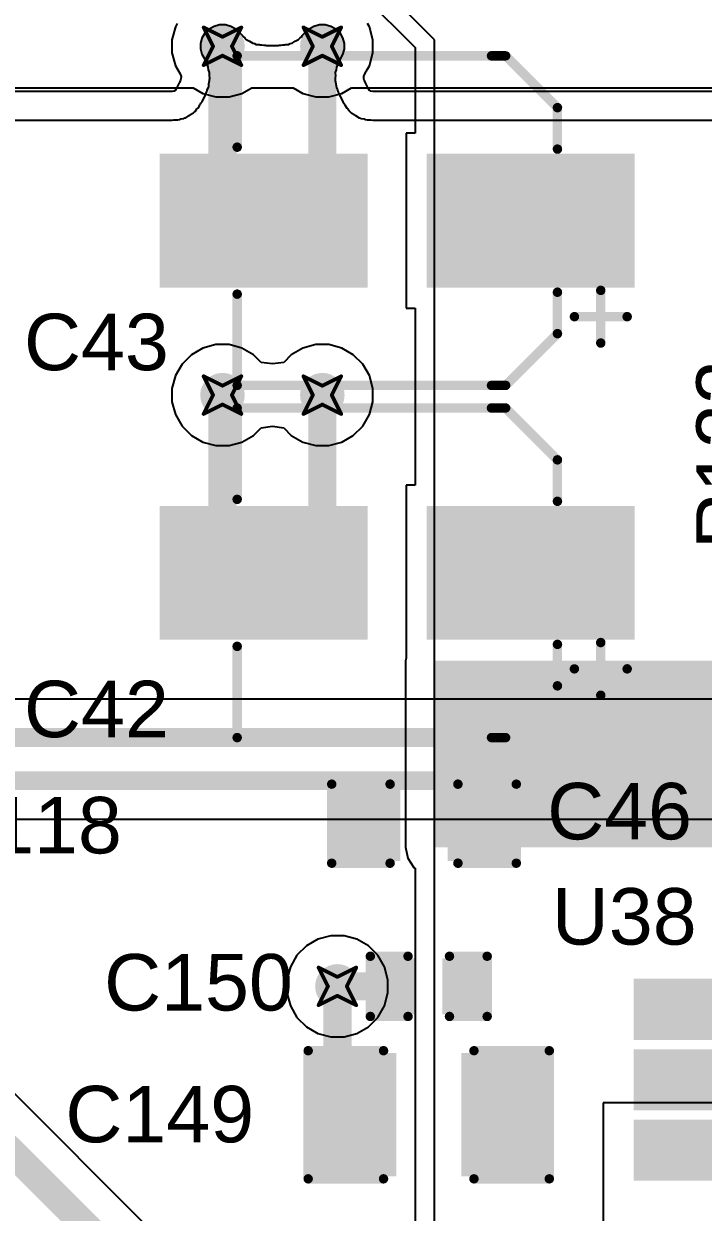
# Model space of a CAD drawing. Header units: inches. Extents: x -36 to 349, y -11 to 240.
# Drawn here: x 68.83 to 77.99, y 95.2 to 111.23 of the extents above; entities that cross this region are included whole.
import ezdxf

# ---------------------------------------------------------------- set-up
doc = ezdxf.new("R2010")
doc.units = ezdxf.units.IN
for name, color, linetype in [('Bottom Layer', 5, 'Continuous'), ('Drill Drawing', 1, 'Continuous'), ('Layer 1', 16, 'Continuous'), ('Layer 2', 76, 'Continuous'), ('Top Layer', 1, 'Continuous'), ('Top Overlay', 2, 'Continuous'), ('Top Paste', 8, 'Continuous'), ('Top Solder', 216, 'Continuous'), ('Via Holes', 16, 'Continuous')]:
    doc.layers.add(name, color=color, linetype=linetype)
doc.styles.add('Arial', font='', dxfattribs={"height": 0.2})
doc.styles.get('Arial').set_extended_font_data('Arial')

# ---------------------------------------------------------------- blocks, each defined once
blk = doc.blocks.new('SOT_23_6_146')
at = {"layer": 'Top Layer'}
for points in [[(-1.92, 1.26), (-0.7, 1.26), (-0.7, 0.64), (-1.92, 0.64)], [(0.7, 1.26), (1.92, 1.26), (1.92, 0.64), (0.7, 0.64)], [(-1.92, 0.31), (-0.7, 0.31), (-0.7, -0.31), (-1.92, -0.31)], [(0.7, 0.31), (1.92, 0.31), (1.92, -0.31), (0.7, -0.31)], [(-1.92, -0.64), (-0.7, -0.64), (-0.7, -1.26), (-1.92, -1.26)], [(0.7, -0.64), (1.92, -0.64), (1.92, -1.26), (0.7, -1.26)]]:
    blk.add_hatch(color=1, dxfattribs=at).paths.add_polyline_path(points)
at = {"layer": 'Top Paste'}
for points in [[(-1.92, 1.26), (-0.7, 1.26), (-0.7, 0.64), (-1.92, 0.64)], [(0.7, 1.26), (1.92, 1.26), (1.92, 0.64), (0.7, 0.64)], [(-1.92, 0.31), (-0.7, 0.31), (-0.7, -0.31), (-1.92, -0.31)], [(0.7, 0.31), (1.92, 0.31), (1.92, -0.31), (0.7, -0.31)], [(-1.92, -0.64), (-0.7, -0.64), (-0.7, -1.26), (-1.92, -1.26)], [(0.7, -0.64), (1.92, -0.64), (1.92, -1.26), (0.7, -1.26)]]:
    blk.add_hatch(color=8, dxfattribs=at).paths.add_polyline_path(points)
at = {"layer": 'Top Solder'}
for points in [[(-2.022, 1.362), (-0.598, 1.362), (-0.598, 0.538), (-2.022, 0.538)], [(0.598, 1.362), (2.022, 1.362), (2.022, 0.538), (0.598, 0.538)], [(-2.022, 0.412), (-0.598, 0.412), (-0.598, -0.412), (-2.022, -0.412)], [(0.598, 0.412), (2.022, 0.412), (2.022, -0.412), (0.598, -0.412)], [(-2.022, -0.538), (-0.598, -0.538), (-0.598, -1.362), (-2.022, -1.362)], [(0.598, -0.538), (2.022, -0.538), (2.022, -1.362), (0.598, -1.362)]]:
    blk.add_hatch(color=216, dxfattribs=at).paths.add_polyline_path(points)
at = {"layer": 'Top Overlay'}
for points in [[(0.864, 1.524, 0.127, 0.127, 0), (-0.889, 1.524, 0.127, 0.127, 0)], [(-0.889, 1.524, 0.127, 0.127, 0), (-0.889, 1.424, 0.127, 0.127, 0)], [(0.864, 1.524, 0.127, 0.127, 0), (0.864, 1.424, 0.127, 0.127, 0)], [(-2.057, 0.965, 0.127, 0.127, 0), (-2.184, 1.092, 0.127, 0.127, 0)], [(-2.184, 1.092, 0.127, 0.127, 0), (-2.184, 0.838, 0.127, 0.127, 0)], [(-2.057, 0.965, 0.127, 0.127, 0), (-2.184, 0.838, 0.127, 0.127, 0)], [(-0.889, -1.424, 0.127, 0.127, 0), (-0.889, -1.524, 0.127, 0.127, 0)], [(0.864, -1.424, 0.127, 0.127, 0), (0.864, -1.524, 0.127, 0.127, 0)], [(0.864, -1.524, 0.127, 0.127, 0), (-0.889, -1.524, 0.127, 0.127, 0)]]:
    blk.add_lwpolyline(points, format="xyseb", dxfattribs=at)
for points in [[(-0.921, 1.524, 0.0635, 0.0635, 1), (-0.857, 1.524, 0.0635, 0.0635, 1)], [(-0.921, 1.524, 0.0635, 0.0635, 1), (-0.857, 1.524, 0.0635, 0.0635, 1)], [(-0.921, 1.424, 0.0635, 0.0635, 1), (-0.857, 1.424, 0.0635, 0.0635, 1)], [(0.832, 1.524, 0.0635, 0.0635, 1), (0.895, 1.524, 0.0635, 0.0635, 1)], [(0.832, 1.524, 0.0635, 0.0635, 1), (0.895, 1.524, 0.0635, 0.0635, 1)], [(0.832, 1.424, 0.0635, 0.0635, 1), (0.895, 1.424, 0.0635, 0.0635, 1)], [(-2.216, 1.092, 0.0635, 0.0635, 1), (-2.153, 1.092, 0.0635, 0.0635, 1)], [(-2.216, 1.092, 0.0635, 0.0635, 1), (-2.153, 1.092, 0.0635, 0.0635, 1)], [(-2.089, 0.965, 0.0635, 0.0635, 1), (-2.026, 0.965, 0.0635, 0.0635, 1)], [(-2.089, 0.965, 0.0635, 0.0635, 1), (-2.026, 0.965, 0.0635, 0.0635, 1)], [(-2.216, 0.838, 0.0635, 0.0635, 1), (-2.153, 0.838, 0.0635, 0.0635, 1)], [(-2.216, 0.838, 0.0635, 0.0635, 1), (-2.153, 0.838, 0.0635, 0.0635, 1)], [(-0.921, -1.424, 0.0635, 0.0635, 1), (-0.857, -1.424, 0.0635, 0.0635, 1)], [(0.832, -1.424, 0.0635, 0.0635, 1), (0.895, -1.424, 0.0635, 0.0635, 1)], [(-0.921, -1.524, 0.0635, 0.0635, 1), (-0.857, -1.524, 0.0635, 0.0635, 1)], [(-0.921, -1.524, 0.0635, 0.0635, 1), (-0.857, -1.524, 0.0635, 0.0635, 1)], [(0.832, -1.524, 0.0635, 0.0635, 1), (0.895, -1.524, 0.0635, 0.0635, 1)], [(0.832, -1.524, 0.0635, 0.0635, 1), (0.895, -1.524, 0.0635, 0.0635, 1)]]:
    blk.add_lwpolyline(points, format="xyseb", close=True, dxfattribs=at)
blk = doc.blocks.new('C___0402_397')
at = {"layer": 'Top Layer'}
for points in [[(-0.699, -0.317), (-0.699, 0.318), (-0.241, 0.318), (-0.241, -0.317)], [(0.241, -0.317), (0.241, 0.318), (0.698, 0.318), (0.698, -0.317)]]:
    blk.add_hatch(color=1, dxfattribs=at).paths.add_polyline_path(points)
at = {"layer": 'Top Paste'}
for points in [[(-0.699, -0.317), (-0.699, 0.318), (-0.241, 0.318), (-0.241, -0.317)], [(0.241, -0.317), (0.241, 0.318), (0.698, 0.318), (0.698, -0.317)]]:
    blk.add_hatch(color=8, dxfattribs=at).paths.add_polyline_path(points)
at = {"layer": 'Top Solder'}
for points in [[(-0.759, -0.377), (-0.759, 0.378), (-0.181, 0.378), (-0.181, -0.377)], [(0.181, -0.377), (0.181, 0.378), (0.758, 0.378), (0.758, -0.377)]]:
    blk.add_hatch(color=216, dxfattribs=at).paths.add_polyline_path(points)
at = {"layer": 'Top Overlay'}
for points in [[(-0.787, 0.406, 0.127, 0.127, 0), (-0.279, 0.406, 0.127, 0.127, 0)], [(-0.787, -0.406, 0.127, 0.127, 0), (-0.787, 0.406, 0.127, 0.127, 0)], [(0.279, 0.406, 0.127, 0.127, 0), (0.787, 0.406, 0.127, 0.127, 0)], [(0.787, -0.406, 0.127, 0.127, 0), (0.787, 0.406, 0.127, 0.127, 0)], [(-0.787, -0.406, 0.127, 0.127, 0), (-0.279, -0.406, 0.127, 0.127, 0)], [(0.279, -0.406, 0.127, 0.127, 0), (0.787, -0.406, 0.127, 0.127, 0)]]:
    blk.add_lwpolyline(points, format="xyseb", dxfattribs=at)
for points in [[(-0.819, 0.406, 0.0635, 0.0635, 1), (-0.756, 0.406, 0.0635, 0.0635, 1)], [(-0.819, 0.406, 0.0635, 0.0635, 1), (-0.756, 0.406, 0.0635, 0.0635, 1)], [(-0.311, 0.406, 0.0635, 0.0635, 1), (-0.248, 0.406, 0.0635, 0.0635, 1)], [(0.248, 0.406, 0.0635, 0.0635, 1), (0.311, 0.406, 0.0635, 0.0635, 1)], [(0.756, 0.406, 0.0635, 0.0635, 1), (0.819, 0.406, 0.0635, 0.0635, 1)], [(0.756, 0.406, 0.0635, 0.0635, 1), (0.819, 0.406, 0.0635, 0.0635, 1)], [(-0.819, -0.406, 0.0635, 0.0635, 1), (-0.756, -0.406, 0.0635, 0.0635, 1)], [(-0.819, -0.406, 0.0635, 0.0635, 1), (-0.756, -0.406, 0.0635, 0.0635, 1)], [(-0.311, -0.406, 0.0635, 0.0635, 1), (-0.248, -0.406, 0.0635, 0.0635, 1)], [(0.248, -0.406, 0.0635, 0.0635, 1), (0.311, -0.406, 0.0635, 0.0635, 1)], [(0.756, -0.406, 0.0635, 0.0635, 1), (0.819, -0.406, 0.0635, 0.0635, 1)], [(0.756, -0.406, 0.0635, 0.0635, 1), (0.819, -0.406, 0.0635, 0.0635, 1)]]:
    blk.add_lwpolyline(points, format="xyseb", close=True, dxfattribs=at)
blk = doc.blocks.new('C___0805_398')
at = {"layer": 'Top Layer'}
for points in [[(-1.524, 0.762), (-0.508, 0.762), (-0.508, -0.762), (-1.524, -0.762)], [(0.508, 0.762), (1.524, 0.762), (1.524, -0.762), (0.508, -0.762)]]:
    blk.add_hatch(color=1, dxfattribs=at).paths.add_polyline_path(points)
at = {"layer": 'Top Paste'}
for points in [[(-1.524, 0.762), (-0.508, 0.762), (-0.508, -0.762), (-1.524, -0.762)], [(0.508, 0.762), (1.524, 0.762), (1.524, -0.762), (0.508, -0.762)]]:
    blk.add_hatch(color=8, dxfattribs=at).paths.add_polyline_path(points)
at = {"layer": 'Top Solder'}
for points in [[(-1.594, 0.832), (-0.438, 0.832), (-0.438, -0.832), (-1.594, -0.832)], [(0.438, 0.832), (1.594, 0.832), (1.594, -0.832), (0.438, -0.832)]]:
    blk.add_hatch(color=216, dxfattribs=at).paths.add_polyline_path(points)
at = {"layer": 'Top Overlay'}
for points in [[(-1.626, -0.864, 0.127, 0.127, 0), (-1.626, 0.864, 0.127, 0.127, 0)], [(-1.626, 0.864, 0.127, 0.127, 0), (-0.61, 0.864, 0.127, 0.127, 0)], [(0.61, 0.864, 0.127, 0.127, 0), (1.626, 0.864, 0.127, 0.127, 0)], [(1.626, -0.864, 0.127, 0.127, 0), (1.626, 0.864, 0.127, 0.127, 0)], [(-1.626, -0.864, 0.127, 0.127, 0), (-0.61, -0.864, 0.127, 0.127, 0)], [(0.61, -0.864, 0.127, 0.127, 0), (1.626, -0.864, 0.127, 0.127, 0)]]:
    blk.add_lwpolyline(points, format="xyseb", dxfattribs=at)
for points in [[(-1.657, 0.864, 0.0635, 0.0635, 1), (-1.594, 0.864, 0.0635, 0.0635, 1)], [(-1.657, 0.864, 0.0635, 0.0635, 1), (-1.594, 0.864, 0.0635, 0.0635, 1)], [(-0.641, 0.864, 0.0635, 0.0635, 1), (-0.578, 0.864, 0.0635, 0.0635, 1)], [(0.578, 0.864, 0.0635, 0.0635, 1), (0.641, 0.864, 0.0635, 0.0635, 1)], [(1.594, 0.864, 0.0635, 0.0635, 1), (1.657, 0.864, 0.0635, 0.0635, 1)], [(1.594, 0.864, 0.0635, 0.0635, 1), (1.657, 0.864, 0.0635, 0.0635, 1)], [(-1.657, -0.864, 0.0635, 0.0635, 1), (-1.594, -0.864, 0.0635, 0.0635, 1)], [(-1.657, -0.864, 0.0635, 0.0635, 1), (-1.594, -0.864, 0.0635, 0.0635, 1)], [(-0.641, -0.864, 0.0635, 0.0635, 1), (-0.578, -0.864, 0.0635, 0.0635, 1)], [(0.578, -0.864, 0.0635, 0.0635, 1), (0.641, -0.864, 0.0635, 0.0635, 1)], [(1.594, -0.864, 0.0635, 0.0635, 1), (1.657, -0.864, 0.0635, 0.0635, 1)], [(1.594, -0.864, 0.0635, 0.0635, 1), (1.657, -0.864, 0.0635, 0.0635, 1)]]:
    blk.add_lwpolyline(points, format="xyseb", close=True, dxfattribs=at)
blk = doc.blocks.new('C___0603_460')
at = {"layer": 'Top Layer'}
for points in [[(-0.381, 0.445), (-0.381, -0.444), (-1.143, -0.444), (-1.143, 0.445)], [(1.143, 0.445), (1.143, -0.444), (0.381, -0.444), (0.381, 0.445)]]:
    blk.add_hatch(color=1, dxfattribs=at).paths.add_polyline_path(points)
at = {"layer": 'Top Paste'}
for points in [[(-0.381, 0.445), (-0.381, -0.444), (-1.143, -0.444), (-1.143, 0.445)], [(1.143, 0.445), (1.143, -0.444), (0.381, -0.444), (0.381, 0.445)]]:
    blk.add_hatch(color=8, dxfattribs=at).paths.add_polyline_path(points)
at = {"layer": 'Top Solder'}
for points in [[(-0.321, 0.505), (-0.321, -0.504), (-1.203, -0.504), (-1.203, 0.505)], [(1.203, 0.505), (1.203, -0.504), (0.321, -0.504), (0.321, 0.505)]]:
    blk.add_hatch(color=216, dxfattribs=at).paths.add_polyline_path(points)
at = {"layer": 'Top Overlay'}
for points in [[(-1.245, -0.533, 0.127, 0.127, 0), (-1.245, 0.533, 0.127, 0.127, 0)], [(-1.245, 0.533, 0.127, 0.127, 0), (-0.457, 0.533, 0.127, 0.127, 0)], [(0.457, 0.533, 0.127, 0.127, 0), (1.245, 0.533, 0.127, 0.127, 0)], [(1.245, -0.533, 0.127, 0.127, 0), (1.245, 0.533, 0.127, 0.127, 0)], [(-1.245, -0.533, 0.127, 0.127, 0), (-0.457, -0.533, 0.127, 0.127, 0)], [(0.457, -0.533, 0.127, 0.127, 0), (1.245, -0.533, 0.127, 0.127, 0)]]:
    blk.add_lwpolyline(points, format="xyseb", dxfattribs=at)
for points in [[(-1.276, 0.533, 0.0635, 0.0635, 1), (-1.213, 0.533, 0.0635, 0.0635, 1)], [(-1.276, 0.533, 0.0635, 0.0635, 1), (-1.213, 0.533, 0.0635, 0.0635, 1)], [(-0.489, 0.533, 0.0635, 0.0635, 1), (-0.425, 0.533, 0.0635, 0.0635, 1)], [(0.425, 0.533, 0.0635, 0.0635, 1), (0.489, 0.533, 0.0635, 0.0635, 1)], [(1.213, 0.533, 0.0635, 0.0635, 1), (1.276, 0.533, 0.0635, 0.0635, 1)], [(1.213, 0.533, 0.0635, 0.0635, 1), (1.276, 0.533, 0.0635, 0.0635, 1)], [(-1.276, -0.533, 0.0635, 0.0635, 1), (-1.213, -0.533, 0.0635, 0.0635, 1)], [(-1.276, -0.533, 0.0635, 0.0635, 1), (-1.213, -0.533, 0.0635, 0.0635, 1)], [(-0.489, -0.533, 0.0635, 0.0635, 1), (-0.425, -0.533, 0.0635, 0.0635, 1)], [(0.425, -0.533, 0.0635, 0.0635, 1), (0.489, -0.533, 0.0635, 0.0635, 1)], [(1.213, -0.533, 0.0635, 0.0635, 1), (1.276, -0.533, 0.0635, 0.0635, 1)], [(1.213, -0.533, 0.0635, 0.0635, 1), (1.276, -0.533, 0.0635, 0.0635, 1)]]:
    blk.add_lwpolyline(points, format="xyseb", close=True, dxfattribs=at)
blk = doc.blocks.new('RVT1E100M0405__463')
at = {"layer": 'Top Layer'}
for points in [[(-3.1, 0.8), (-0.5, 0.8), (-0.5, -0.8), (-3.1, -0.8)], [(0.5, 0.8), (3.1, 0.8), (3.1, -0.8), (0.5, -0.8)]]:
    blk.add_hatch(color=1, dxfattribs=at).paths.add_polyline_path(points)
at = {"layer": 'Top Paste'}
for points in [[(-3.1, 0.8), (-0.5, 0.8), (-0.5, -0.8), (-3.1, -0.8)], [(0.5, 0.8), (3.1, 0.8), (3.1, -0.8), (0.5, -0.8)]]:
    blk.add_hatch(color=8, dxfattribs=at).paths.add_polyline_path(points)
at = {"layer": 'Top Solder'}
for points in [[(-3.202, 0.902), (-0.398, 0.902), (-0.398, -0.902), (-3.202, -0.902)], [(0.398, 0.902), (3.202, 0.902), (3.202, -0.902), (0.398, -0.902)]]:
    blk.add_hatch(color=216, dxfattribs=at).paths.add_polyline_path(points)
at = {"layer": 'Top Overlay'}
for points in [[(-1.46, 2.222, 0.127, 0.127, 0), (-2.159, 1.524, 0.127, 0.127, 0)], [(-1.27, 2.222, 0.127, 0.127, 0), (-1.46, 2.222, 0.127, 0.127, 0)], [(2.159, 2.222, 0.127, 0.127, 0), (-1.27, 2.222, 0.127, 0.127, 0)], [(2.159, 2.222, 0.127, 0.127, 0), (2.159, 0.991, 0.127, 0.127, 0)], [(-2.743, 1.651, 0.127, 0.127, 0), (-2.743, 0.94, 0.127, 0.127, 0)], [(-2.159, 1.524, 0.127, 0.127, 0), (-2.159, 0.965, 0.127, 0.127, 0)], [(-2.388, 1.295, 0.127, 0.127, 0), (-3.099, 1.295, 0.127, 0.127, 0)], [(-2.159, -0.965, 0.127, 0.127, 0), (-2.159, -1.524, 0.127, 0.127, 0)], [(2.159, -0.991, 0.127, 0.127, 0), (2.159, -2.223, 0.127, 0.127, 0)], [(-1.46, -2.223, 0.127, 0.127, 0), (-2.159, -1.524, 0.127, 0.127, 0)], [(-1.27, -2.223, 0.127, 0.127, 0), (-1.46, -2.223, 0.127, 0.127, 0)], [(2.159, -2.223, 0.127, 0.127, 0), (-1.27, -2.223, 0.127, 0.127, 0)]]:
    blk.add_lwpolyline(points, format="xyseb", dxfattribs=at)
for points in [[(-1.492, 2.222, 0.0635, 0.0635, 1), (-1.429, 2.222, 0.0635, 0.0635, 1)], [(-1.492, 2.222, 0.0635, 0.0635, 1), (-1.429, 2.222, 0.0635, 0.0635, 1)], [(-1.302, 2.222, 0.0635, 0.0635, 1), (-1.238, 2.222, 0.0635, 0.0635, 1)], [(-1.302, 2.222, 0.0635, 0.0635, 1), (-1.238, 2.222, 0.0635, 0.0635, 1)], [(2.127, 2.222, 0.0635, 0.0635, 1), (2.191, 2.222, 0.0635, 0.0635, 1)], [(2.127, 2.222, 0.0635, 0.0635, 1), (2.191, 2.222, 0.0635, 0.0635, 1)], [(-2.775, 1.651, 0.0635, 0.0635, 1), (-2.711, 1.651, 0.0635, 0.0635, 1)], [(-2.191, 1.524, 0.0635, 0.0635, 1), (-2.127, 1.524, 0.0635, 0.0635, 1)], [(-2.191, 1.524, 0.0635, 0.0635, 1), (-2.127, 1.524, 0.0635, 0.0635, 1)], [(-3.131, 1.295, 0.0635, 0.0635, 1), (-3.067, 1.295, 0.0635, 0.0635, 1)], [(-2.419, 1.295, 0.0635, 0.0635, 1), (-2.356, 1.295, 0.0635, 0.0635, 1)], [(-2.775, 0.94, 0.0635, 0.0635, 1), (-2.711, 0.94, 0.0635, 0.0635, 1)], [(-2.191, 0.965, 0.0635, 0.0635, 1), (-2.127, 0.965, 0.0635, 0.0635, 1)], [(2.127, 0.991, 0.0635, 0.0635, 1), (2.191, 0.991, 0.0635, 0.0635, 1)], [(-2.191, -0.965, 0.0635, 0.0635, 1), (-2.127, -0.965, 0.0635, 0.0635, 1)], [(2.127, -0.991, 0.0635, 0.0635, 1), (2.191, -0.991, 0.0635, 0.0635, 1)], [(-2.191, -1.524, 0.0635, 0.0635, 1), (-2.127, -1.524, 0.0635, 0.0635, 1)], [(-2.191, -1.524, 0.0635, 0.0635, 1), (-2.127, -1.524, 0.0635, 0.0635, 1)], [(-1.492, -2.223, 0.0635, 0.0635, 1), (-1.429, -2.223, 0.0635, 0.0635, 1)], [(-1.492, -2.223, 0.0635, 0.0635, 1), (-1.429, -2.223, 0.0635, 0.0635, 1)], [(-1.302, -2.223, 0.0635, 0.0635, 1), (-1.238, -2.223, 0.0635, 0.0635, 1)], [(-1.302, -2.223, 0.0635, 0.0635, 1), (-1.238, -2.223, 0.0635, 0.0635, 1)], [(2.127, -2.223, 0.0635, 0.0635, 1), (2.191, -2.223, 0.0635, 0.0635, 1)], [(2.127, -2.223, 0.0635, 0.0635, 1), (2.191, -2.223, 0.0635, 0.0635, 1)]]:
    blk.add_lwpolyline(points, format="xyseb", close=True, dxfattribs=at)
blk = doc.blocks.new('RVT1E100M0405__464')
at = {"layer": 'Top Layer'}
for points in [[(-3.1, 0.8), (-0.5, 0.8), (-0.5, -0.8), (-3.1, -0.8)], [(0.5, 0.8), (3.1, 0.8), (3.1, -0.8), (0.5, -0.8)]]:
    blk.add_hatch(color=1, dxfattribs=at).paths.add_polyline_path(points)
at = {"layer": 'Top Paste'}
for points in [[(-3.1, 0.8), (-0.5, 0.8), (-0.5, -0.8), (-3.1, -0.8)], [(0.5, 0.8), (3.1, 0.8), (3.1, -0.8), (0.5, -0.8)]]:
    blk.add_hatch(color=8, dxfattribs=at).paths.add_polyline_path(points)
at = {"layer": 'Top Solder'}
for points in [[(-3.202, 0.902), (-0.398, 0.902), (-0.398, -0.902), (-3.202, -0.902)], [(0.398, 0.902), (3.202, 0.902), (3.202, -0.902), (0.398, -0.902)]]:
    blk.add_hatch(color=216, dxfattribs=at).paths.add_polyline_path(points)
at = {"layer": 'Top Overlay'}
for points in [[(-1.46, 2.222, 0.127, 0.127, 0), (-2.159, 1.524, 0.127, 0.127, 0)], [(-1.27, 2.222, 0.127, 0.127, 0), (-1.46, 2.222, 0.127, 0.127, 0)], [(2.159, 2.222, 0.127, 0.127, 0), (-1.27, 2.222, 0.127, 0.127, 0)], [(2.159, 2.222, 0.127, 0.127, 0), (2.159, 0.991, 0.127, 0.127, 0)], [(-2.743, 1.651, 0.127, 0.127, 0), (-2.743, 0.94, 0.127, 0.127, 0)], [(-2.159, 1.524, 0.127, 0.127, 0), (-2.159, 0.965, 0.127, 0.127, 0)], [(-2.388, 1.295, 0.127, 0.127, 0), (-3.099, 1.295, 0.127, 0.127, 0)], [(-2.159, -0.965, 0.127, 0.127, 0), (-2.159, -1.524, 0.127, 0.127, 0)], [(2.159, -0.991, 0.127, 0.127, 0), (2.159, -2.223, 0.127, 0.127, 0)], [(-1.46, -2.223, 0.127, 0.127, 0), (-2.159, -1.524, 0.127, 0.127, 0)], [(-1.27, -2.223, 0.127, 0.127, 0), (-1.46, -2.223, 0.127, 0.127, 0)], [(2.159, -2.223, 0.127, 0.127, 0), (-1.27, -2.223, 0.127, 0.127, 0)]]:
    blk.add_lwpolyline(points, format="xyseb", dxfattribs=at)
for points in [[(-1.492, 2.222, 0.0635, 0.0635, 1), (-1.429, 2.222, 0.0635, 0.0635, 1)], [(-1.492, 2.222, 0.0635, 0.0635, 1), (-1.429, 2.222, 0.0635, 0.0635, 1)], [(-1.302, 2.222, 0.0635, 0.0635, 1), (-1.238, 2.222, 0.0635, 0.0635, 1)], [(-1.302, 2.222, 0.0635, 0.0635, 1), (-1.238, 2.222, 0.0635, 0.0635, 1)], [(2.127, 2.222, 0.0635, 0.0635, 1), (2.191, 2.222, 0.0635, 0.0635, 1)], [(2.127, 2.222, 0.0635, 0.0635, 1), (2.191, 2.222, 0.0635, 0.0635, 1)], [(-2.775, 1.651, 0.0635, 0.0635, 1), (-2.711, 1.651, 0.0635, 0.0635, 1)], [(-2.191, 1.524, 0.0635, 0.0635, 1), (-2.127, 1.524, 0.0635, 0.0635, 1)], [(-2.191, 1.524, 0.0635, 0.0635, 1), (-2.127, 1.524, 0.0635, 0.0635, 1)], [(-3.131, 1.295, 0.0635, 0.0635, 1), (-3.067, 1.295, 0.0635, 0.0635, 1)], [(-2.419, 1.295, 0.0635, 0.0635, 1), (-2.356, 1.295, 0.0635, 0.0635, 1)], [(-2.775, 0.94, 0.0635, 0.0635, 1), (-2.711, 0.94, 0.0635, 0.0635, 1)], [(-2.191, 0.965, 0.0635, 0.0635, 1), (-2.127, 0.965, 0.0635, 0.0635, 1)], [(2.127, 0.991, 0.0635, 0.0635, 1), (2.191, 0.991, 0.0635, 0.0635, 1)], [(-2.191, -0.965, 0.0635, 0.0635, 1), (-2.127, -0.965, 0.0635, 0.0635, 1)], [(2.127, -0.991, 0.0635, 0.0635, 1), (2.191, -0.991, 0.0635, 0.0635, 1)], [(-2.191, -1.524, 0.0635, 0.0635, 1), (-2.127, -1.524, 0.0635, 0.0635, 1)], [(-2.191, -1.524, 0.0635, 0.0635, 1), (-2.127, -1.524, 0.0635, 0.0635, 1)], [(-1.492, -2.223, 0.0635, 0.0635, 1), (-1.429, -2.223, 0.0635, 0.0635, 1)], [(-1.492, -2.223, 0.0635, 0.0635, 1), (-1.429, -2.223, 0.0635, 0.0635, 1)], [(-1.302, -2.223, 0.0635, 0.0635, 1), (-1.238, -2.223, 0.0635, 0.0635, 1)], [(-1.302, -2.223, 0.0635, 0.0635, 1), (-1.238, -2.223, 0.0635, 0.0635, 1)], [(2.127, -2.223, 0.0635, 0.0635, 1), (2.191, -2.223, 0.0635, 0.0635, 1)], [(2.127, -2.223, 0.0635, 0.0635, 1), (2.191, -2.223, 0.0635, 0.0635, 1)]]:
    blk.add_lwpolyline(points, format="xyseb", close=True, dxfattribs=at)

msp = doc.modelspace()

# ---------------------------------------------------------------- hatches: boundary and pattern name
at = {"layer": 'Bottom Layer'}
h = msp.add_hatch(color=5, dxfattribs=at)
edge = h.paths.add_edge_path()
edge.add_arc((71.51, 110.922), 0.3, 0, 360)
h = msp.add_hatch(color=5, dxfattribs=at)
edge = h.paths.add_edge_path()
edge.add_arc((72.856, 110.922), 0.3, 0, 360)
h = msp.add_hatch(color=5, dxfattribs=at)
edge = h.paths.add_edge_path()
edge.add_arc((71.51, 106.217), 0.3, 0, 360)
h = msp.add_hatch(color=5, dxfattribs=at)
edge = h.paths.add_edge_path()
edge.add_arc((72.856, 106.217), 0.3, 0, 360)
h = msp.add_hatch(color=5, dxfattribs=at)
edge = h.paths.add_edge_path()
edge.add_arc((73.059, 98.243), 0.3, 0, 360)
at = {"layer": 'Layer 1'}
h = msp.add_hatch(color=16, dxfattribs=at)
edge = h.paths.add_edge_path()
edge.add_arc((71.51, 110.922), 0.3, 0, 360)
h = msp.add_hatch(color=16, dxfattribs=at)
edge = h.paths.add_edge_path()
edge.add_arc((72.856, 110.922), 0.3, 0, 360)
h = msp.add_hatch(color=16, dxfattribs=at)
edge = h.paths.add_edge_path()
edge.add_arc((71.51, 106.217), 0.3, 0, 360)
h = msp.add_hatch(color=16, dxfattribs=at)
edge = h.paths.add_edge_path()
edge.add_arc((72.856, 106.217), 0.3, 0, 360)
h = msp.add_hatch(color=16, dxfattribs=at)
edge = h.paths.add_edge_path()
edge.add_arc((73.059, 98.243), 0.3, 0, 360)
at = {"layer": 'Layer 2'}
h = msp.add_hatch(color=76, dxfattribs=at)
edge = h.paths.add_edge_path()
edge.add_arc((71.51, 110.922), 0.3, 0, 360)
h = msp.add_hatch(color=76, dxfattribs=at)
edge = h.paths.add_edge_path()
edge.add_arc((72.856, 110.922), 0.3, 0, 360)
h = msp.add_hatch(color=76, dxfattribs=at)
edge = h.paths.add_edge_path()
edge.add_arc((71.51, 106.217), 0.3, 0, 360)
h = msp.add_hatch(color=76, dxfattribs=at)
edge = h.paths.add_edge_path()
edge.add_arc((72.856, 106.217), 0.3, 0, 360)
h = msp.add_hatch(color=76, dxfattribs=at)
edge = h.paths.add_edge_path()
edge.add_arc((73.059, 98.243), 0.3, 0, 360)
at = {"layer": 'Top Layer'}
h = msp.add_hatch(color=1, dxfattribs=at)
edge = h.paths.add_edge_path()
edge.add_arc((71.51, 110.922), 0.3, 0, 360)
h = msp.add_hatch(color=1, dxfattribs=at)
edge = h.paths.add_edge_path()
edge.add_arc((72.856, 110.922), 0.3, 0, 360)
h = msp.add_hatch(color=1, dxfattribs=at)
edge = h.paths.add_edge_path()
edge.add_arc((71.51, 106.217), 0.3, 0, 360)
h = msp.add_hatch(color=1, dxfattribs=at)
edge = h.paths.add_edge_path()
edge.add_arc((72.856, 106.217), 0.3, 0, 360)
msp.add_hatch(color=1, dxfattribs=at).paths.add_polyline_path([(74.367, 100.12), (81.726, 100.12), (81.726, 102.634), (74.367, 102.634)])
h = msp.add_hatch(color=1, dxfattribs=at)
edge = h.paths.add_edge_path()
edge.add_arc((73.059, 98.243), 0.3, 0, 360)
at = {"layer": 'Via Holes'}
h = msp.add_hatch(color=7, dxfattribs=at)
edge = h.paths.add_edge_path()
edge.add_arc((71.51, 110.922), 0.15, 0, 360)
h = msp.add_hatch(color=7, dxfattribs=at)
edge = h.paths.add_edge_path()
edge.add_arc((72.856, 110.922), 0.15, 0, 360)
h = msp.add_hatch(color=7, dxfattribs=at)
edge = h.paths.add_edge_path()
edge.add_arc((71.51, 106.217), 0.15, 0, 360)
h = msp.add_hatch(color=7, dxfattribs=at)
edge = h.paths.add_edge_path()
edge.add_arc((72.856, 106.217), 0.15, 0, 360)
h = msp.add_hatch(color=7, dxfattribs=at)
edge = h.paths.add_edge_path()
edge.add_arc((73.059, 98.243), 0.15, 0, 360)

# ---------------------------------------------------------------- linework, layer by layer
at = {"layer": 'Bottom Layer'}
for p, q in [((70.875, 111.185), (70.829, 111.011)), ((70.901, 111.229), (70.875, 111.185)), ((71.237, 111.035), (71.276, 111.101)), ((71.276, 111.101), (71.33, 111.156)), ((71.33, 111.156), (71.397, 111.194)), ((71.397, 111.194), (71.471, 111.214)), ((71.471, 111.214), (71.549, 111.214)), ((71.549, 111.214), (71.623, 111.194)), ((71.623, 111.194), (71.69, 111.156)), ((71.69, 111.156), (71.78, 111.065)), ((72.586, 111.065), (72.677, 111.156)), ((72.677, 111.156), (72.743, 111.194)), ((72.743, 111.194), (72.818, 111.214)), ((72.818, 111.214), (72.895, 111.214)), ((72.895, 111.214), (72.969, 111.194)), ((72.969, 111.194), (73.036, 111.156)), ((73.036, 111.156), (73.09, 111.101)), ((73.09, 111.101), (73.129, 111.035)), ((73.491, 111.185), (73.465, 111.229)), ((73.537, 111.011), (73.491, 111.185)), ((70.829, 111.011), (70.829, 110.832)), ((71.217, 110.96), (71.237, 111.035)), ((71.217, 110.883), (71.217, 110.96)), ((71.78, 111.065), (71.782, 111.064)), ((71.782, 111.064), (71.792, 111.049)), ((71.792, 111.049), (71.81, 111.037)), ((71.81, 111.037), (71.826, 111.018)), ((71.826, 111.018), (71.826, 111.018)), ((71.826, 111.018), (71.826, 111.018)), ((71.826, 111.018), (71.826, 111.018)), ((71.826, 111.018), (71.83, 111.015)), ((71.83, 111.015), (71.876, 110.993)), ((71.876, 110.993), (71.918, 110.965)), ((71.918, 110.965), (71.943, 110.96)), ((71.943, 110.96), (71.966, 110.948)), ((71.966, 110.948), (72.009, 110.945)), ((72.009, 110.945), (72.016, 110.942)), ((72.016, 110.942), (72.028, 110.94)), ((72.028, 110.94), (72.042, 110.94)), ((72.042, 110.94), (72.067, 110.935)), ((72.067, 110.935), (72.092, 110.935)), ((72.092, 110.935), (72.104, 110.932)), ((72.104, 110.932), (72.262, 110.932)), ((72.262, 110.932), (72.274, 110.935)), ((72.274, 110.935), (72.299, 110.935)), ((72.299, 110.935), (72.325, 110.94)), ((72.325, 110.94), (72.338, 110.94)), ((72.338, 110.94), (72.35, 110.942)), ((72.35, 110.942), (72.357, 110.945)), ((72.357, 110.945), (72.4, 110.948)), ((72.4, 110.948), (72.423, 110.96)), ((72.423, 110.96), (72.448, 110.965)), ((72.448, 110.965), (72.49, 110.993)), ((72.49, 110.993), (72.536, 111.015)), ((72.536, 111.015), (72.54, 111.018)), ((72.54, 111.018), (72.556, 111.037)), ((72.556, 111.037), (72.574, 111.049)), ((72.574, 111.049), (72.585, 111.064)), ((72.585, 111.064), (72.586, 111.065)), ((73.129, 111.035), (73.149, 110.96)), ((73.149, 110.96), (73.149, 110.883)), ((73.537, 110.832), (73.537, 111.011)), ((70.829, 110.832), (70.875, 110.659)), ((71.237, 110.809), (71.217, 110.883)), ((71.276, 110.743), (71.237, 110.809)), ((73.129, 110.809), (73.091, 110.743)), ((73.149, 110.883), (73.129, 110.809)), ((73.491, 110.659), (73.537, 110.832)), ((70.875, 110.659), (70.939, 110.548)), ((71.287, 110.709), (71.276, 110.743)), ((71.288, 110.706), (71.287, 110.709)), ((71.287, 110.709), (71.287, 110.709)), ((71.307, 110.673), (71.288, 110.706)), ((71.319, 110.64), (71.307, 110.673)), ((71.323, 110.604), (71.319, 110.64)), ((71.336, 110.569), (71.323, 110.604)), ((73.043, 110.605), (73.031, 110.569)), ((73.048, 110.64), (73.043, 110.605)), ((73.059, 110.673), (73.048, 110.64)), ((73.078, 110.706), (73.059, 110.673)), ((73.079, 110.709), (73.078, 110.706)), ((73.091, 110.743), (73.079, 110.709)), ((73.079, 110.709), (73.079, 110.709)), ((73.427, 110.548), (73.465, 110.615)), ((73.465, 110.615), (73.491, 110.659)), ((73.465, 110.615), (73.465, 110.615)), ((70.945, 110.464), (70.929, 110.433)), ((70.939, 110.548), (70.951, 110.515)), ((70.949, 110.481), (70.945, 110.464)), ((70.951, 110.513), (70.949, 110.481)), ((70.951, 110.515), (70.951, 110.514)), ((70.951, 110.514), (70.951, 110.513)), ((71.332, 110.44), (71.337, 110.46)), ((71.332, 110.437), (71.332, 110.44)), ((71.334, 110.528), (71.336, 110.565)), ((71.339, 110.492), (71.334, 110.528)), ((71.336, 110.567), (71.336, 110.569)), ((71.336, 110.565), (71.336, 110.567)), ((71.337, 110.46), (71.339, 110.492)), ((73.033, 110.528), (73.027, 110.493)), ((73.027, 110.493), (73.029, 110.46)), ((73.029, 110.46), (73.034, 110.44)), ((73.031, 110.567), (73.03, 110.565)), ((73.03, 110.565), (73.033, 110.528)), ((73.031, 110.569), (73.031, 110.567)), ((73.034, 110.44), (73.034, 110.437)), ((73.415, 110.514), (73.416, 110.515)), ((73.415, 110.513), (73.415, 110.514)), ((73.417, 110.481), (73.415, 110.513)), ((73.416, 110.515), (73.427, 110.548)), ((73.421, 110.464), (73.417, 110.481)), ((73.437, 110.433), (73.421, 110.464)), ((70.831, 110.312), (44.953, 110.312)), ((70.855, 110.317), (70.831, 110.312)), ((70.867, 110.317), (70.855, 110.317)), ((70.872, 110.327), (70.867, 110.317)), ((70.887, 110.346), (70.872, 110.327)), ((70.928, 110.43), (70.887, 110.346)), ((70.929, 110.433), (70.928, 110.43)), ((71.277, 110.259), (71.292, 110.291)), ((71.292, 110.291), (71.298, 110.312)), ((71.298, 110.312), (71.299, 110.313)), ((71.299, 110.313), (71.304, 110.33)), ((71.304, 110.331), (71.305, 110.334)), ((71.304, 110.33), (71.304, 110.331)), ((71.304, 110.331), (71.304, 110.331)), ((71.305, 110.334), (71.321, 110.368)), ((71.321, 110.368), (71.325, 110.385)), ((71.325, 110.385), (71.327, 110.417)), ((71.327, 110.419), (71.332, 110.437)), ((71.327, 110.417), (71.327, 110.419)), ((71.327, 110.417), (71.327, 110.417)), ((73.034, 110.437), (73.039, 110.419)), ((73.039, 110.419), (73.039, 110.418)), ((73.039, 110.418), (73.039, 110.417)), ((73.039, 110.417), (73.041, 110.385)), ((73.041, 110.385), (73.045, 110.368)), ((73.045, 110.368), (73.062, 110.334)), ((73.062, 110.334), (73.067, 110.314)), ((73.067, 110.314), (73.068, 110.312)), ((73.068, 110.312), (73.074, 110.291)), ((73.074, 110.291), (73.09, 110.259)), ((73.438, 110.43), (73.437, 110.433)), ((73.48, 110.346), (73.438, 110.43)), ((73.494, 110.327), (73.48, 110.346)), ((73.5, 110.317), (73.494, 110.327)), ((73.511, 110.317), (73.5, 110.317)), ((73.535, 110.312), (73.511, 110.317)), ((102.147, 110.312), (73.535, 110.312)), ((71.194, 110.108), (71.205, 110.132)), ((71.205, 110.132), (71.214, 110.143)), ((71.214, 110.143), (71.219, 110.154)), ((71.219, 110.154), (71.234, 110.173)), ((71.234, 110.173), (71.276, 110.256)), ((71.276, 110.256), (71.277, 110.259)), ((71.277, 110.259), (71.277, 110.259)), ((73.09, 110.259), (73.09, 110.259)), ((73.09, 110.259), (73.09, 110.256)), ((73.09, 110.256), (73.132, 110.173)), ((73.132, 110.173), (73.147, 110.154)), ((73.147, 110.154), (73.152, 110.143)), ((73.152, 110.143), (73.161, 110.132)), ((73.161, 110.132), (73.173, 110.108)), ((71.002, 109.955), (71.015, 109.958)), ((71.015, 109.958), (71.062, 109.989)), ((71.062, 109.989), (71.064, 109.99)), ((71.064, 109.99), (71.067, 109.992)), ((71.067, 109.992), (71.071, 109.994)), ((71.071, 109.994), (71.072, 109.996)), ((71.072, 109.996), (71.121, 110.024)), ((71.121, 110.024), (71.13, 110.035)), ((71.13, 110.035), (71.141, 110.042)), ((71.141, 110.042), (71.164, 110.077)), ((71.164, 110.077), (71.179, 110.089)), ((71.179, 110.089), (71.194, 110.108)), ((73.173, 110.108), (73.187, 110.089)), ((73.187, 110.089), (73.202, 110.077)), ((73.202, 110.077), (73.225, 110.042)), ((73.225, 110.042), (73.237, 110.035)), ((73.237, 110.035), (73.245, 110.024)), ((73.245, 110.024), (73.294, 109.996)), ((73.294, 109.996), (73.296, 109.994)), ((73.296, 109.994), (73.299, 109.992)), ((73.299, 109.992), (73.302, 109.99)), ((73.302, 109.99), (73.304, 109.989)), ((73.304, 109.989), (73.351, 109.958)), ((73.351, 109.958), (73.365, 109.955)), ((45.578, 109.924), (70.831, 109.924)), ((70.831, 109.924), (70.855, 109.928)), ((70.855, 109.928), (70.867, 109.928)), ((70.867, 109.928), (70.88, 109.931)), ((70.88, 109.931), (70.907, 109.931)), ((70.907, 109.931), (70.931, 109.936)), ((70.931, 109.936), (70.948, 109.943)), ((70.948, 109.943), (70.99, 109.948)), ((70.99, 109.948), (71.002, 109.955)), ((73.365, 109.955), (73.377, 109.948)), ((73.377, 109.948), (73.418, 109.943)), ((73.418, 109.943), (73.436, 109.936)), ((73.436, 109.936), (73.459, 109.931)), ((73.459, 109.931), (73.486, 109.931)), ((73.486, 109.931), (73.5, 109.928)), ((73.5, 109.928), (73.511, 109.928)), ((73.511, 109.928), (73.535, 109.924)), ((73.535, 109.924), (102.147, 109.924)), ((101.606, 102.118), (67.788, 102.118)), ((68.245, 100.498), (101.065, 100.498)), ((74.386, 91.115), (67.472, 98.029))]:
    msp.add_line(p, q, dxfattribs=at)
for points in [[(67.788, 101.6, 0.254, 0.254, 0), (101.606, 101.6, 0.254, 0.254, 0)], [(68.03, 101.016, 0.254, 0.254, 0), (101.28, 101.016, 0.254, 0.254, 0)], [(66.811, 97.866, 0.381, 0.381, 0), (73.974, 90.703, 0.381, 0.381, 0)]]:
    msp.add_lwpolyline(points, format="xyseb", dxfattribs=at)
at = {"layer": 'Drill Drawing'}
for points in [[(71.256, 111.176, 0.0508, 0.0508, 0), (71.51, 111.049, 0.0508, 0.0508, 0)], [(71.256, 111.176, 0.0508, 0.0508, 0), (71.383, 110.922, 0.0508, 0.0508, 0)], [(71.51, 111.049, 0.0508, 0.0508, 0), (71.764, 111.176, 0.0508, 0.0508, 0)], [(71.637, 110.922, 0.0508, 0.0508, 0), (71.764, 111.176, 0.0508, 0.0508, 0)], [(72.602, 111.176, 0.0508, 0.0508, 0), (72.856, 111.049, 0.0508, 0.0508, 0)], [(72.602, 111.176, 0.0508, 0.0508, 0), (72.729, 110.922, 0.0508, 0.0508, 0)], [(72.856, 111.049, 0.0508, 0.0508, 0), (73.11, 111.176, 0.0508, 0.0508, 0)], [(72.983, 110.922, 0.0508, 0.0508, 0), (73.11, 111.176, 0.0508, 0.0508, 0)], [(71.256, 110.668, 0.0508, 0.0508, 0), (71.383, 110.922, 0.0508, 0.0508, 0)], [(71.637, 110.922, 0.0508, 0.0508, 0), (71.764, 110.668, 0.0508, 0.0508, 0)], [(72.602, 110.668, 0.0508, 0.0508, 0), (72.729, 110.922, 0.0508, 0.0508, 0)], [(72.983, 110.922, 0.0508, 0.0508, 0), (73.11, 110.668, 0.0508, 0.0508, 0)], [(71.256, 110.668, 0.0508, 0.0508, 0), (71.51, 110.795, 0.0508, 0.0508, 0)], [(71.51, 110.795, 0.0508, 0.0508, 0), (71.764, 110.668, 0.0508, 0.0508, 0)], [(72.602, 110.668, 0.0508, 0.0508, 0), (72.856, 110.795, 0.0508, 0.0508, 0)], [(72.856, 110.795, 0.0508, 0.0508, 0), (73.11, 110.668, 0.0508, 0.0508, 0)], [(71.256, 106.471, 0.0508, 0.0508, 0), (71.51, 106.344, 0.0508, 0.0508, 0)], [(71.256, 106.471, 0.0508, 0.0508, 0), (71.383, 106.217, 0.0508, 0.0508, 0)], [(71.51, 106.344, 0.0508, 0.0508, 0), (71.764, 106.471, 0.0508, 0.0508, 0)], [(71.637, 106.217, 0.0508, 0.0508, 0), (71.764, 106.471, 0.0508, 0.0508, 0)], [(72.602, 106.471, 0.0508, 0.0508, 0), (72.856, 106.344, 0.0508, 0.0508, 0)], [(72.602, 106.471, 0.0508, 0.0508, 0), (72.729, 106.217, 0.0508, 0.0508, 0)], [(72.856, 106.344, 0.0508, 0.0508, 0), (73.11, 106.471, 0.0508, 0.0508, 0)], [(72.983, 106.217, 0.0508, 0.0508, 0), (73.11, 106.471, 0.0508, 0.0508, 0)], [(71.256, 105.963, 0.0508, 0.0508, 0), (71.383, 106.217, 0.0508, 0.0508, 0)], [(71.256, 105.963, 0.0508, 0.0508, 0), (71.51, 106.09, 0.0508, 0.0508, 0)], [(71.51, 106.09, 0.0508, 0.0508, 0), (71.764, 105.963, 0.0508, 0.0508, 0)], [(71.637, 106.217, 0.0508, 0.0508, 0), (71.764, 105.963, 0.0508, 0.0508, 0)], [(72.602, 105.963, 0.0508, 0.0508, 0), (72.729, 106.217, 0.0508, 0.0508, 0)], [(72.602, 105.963, 0.0508, 0.0508, 0), (72.856, 106.09, 0.0508, 0.0508, 0)], [(72.856, 106.09, 0.0508, 0.0508, 0), (73.11, 105.963, 0.0508, 0.0508, 0)], [(72.983, 106.217, 0.0508, 0.0508, 0), (73.11, 105.963, 0.0508, 0.0508, 0)], [(72.805, 98.497, 0.0508, 0.0508, 0), (73.059, 98.37, 0.0508, 0.0508, 0)], [(72.805, 98.497, 0.0508, 0.0508, 0), (72.932, 98.243, 0.0508, 0.0508, 0)], [(73.059, 98.37, 0.0508, 0.0508, 0), (73.313, 98.497, 0.0508, 0.0508, 0)], [(73.186, 98.243, 0.0508, 0.0508, 0), (73.313, 98.497, 0.0508, 0.0508, 0)], [(72.805, 97.989, 0.0508, 0.0508, 0), (72.932, 98.243, 0.0508, 0.0508, 0)], [(73.186, 98.243, 0.0508, 0.0508, 0), (73.313, 97.989, 0.0508, 0.0508, 0)], [(72.805, 97.989, 0.0508, 0.0508, 0), (73.059, 98.116, 0.0508, 0.0508, 0)], [(73.059, 98.116, 0.0508, 0.0508, 0), (73.313, 97.989, 0.0508, 0.0508, 0)]]:
    msp.add_lwpolyline(points, format="xyseb", dxfattribs=at)
for points in [[(71.243, 111.176, 0.0254, 0.0254, 1), (71.269, 111.176, 0.0254, 0.0254, 1)], [(71.243, 111.176, 0.0254, 0.0254, 1), (71.269, 111.176, 0.0254, 0.0254, 1)], [(71.751, 111.176, 0.0254, 0.0254, 1), (71.777, 111.176, 0.0254, 0.0254, 1)], [(71.751, 111.176, 0.0254, 0.0254, 1), (71.777, 111.176, 0.0254, 0.0254, 1)], [(72.589, 111.176, 0.0254, 0.0254, 1), (72.615, 111.176, 0.0254, 0.0254, 1)], [(72.589, 111.176, 0.0254, 0.0254, 1), (72.615, 111.176, 0.0254, 0.0254, 1)], [(73.097, 111.176, 0.0254, 0.0254, 1), (73.123, 111.176, 0.0254, 0.0254, 1)], [(73.097, 111.176, 0.0254, 0.0254, 1), (73.123, 111.176, 0.0254, 0.0254, 1)], [(71.37, 110.922, 0.0254, 0.0254, 1), (71.396, 110.922, 0.0254, 0.0254, 1)], [(71.37, 110.922, 0.0254, 0.0254, 1), (71.396, 110.922, 0.0254, 0.0254, 1)], [(71.497, 111.049, 0.0254, 0.0254, 1), (71.523, 111.049, 0.0254, 0.0254, 1)], [(71.497, 111.049, 0.0254, 0.0254, 1), (71.523, 111.049, 0.0254, 0.0254, 1)], [(71.624, 110.922, 0.0254, 0.0254, 1), (71.65, 110.922, 0.0254, 0.0254, 1)], [(71.624, 110.922, 0.0254, 0.0254, 1), (71.65, 110.922, 0.0254, 0.0254, 1)], [(72.716, 110.922, 0.0254, 0.0254, 1), (72.742, 110.922, 0.0254, 0.0254, 1)], [(72.716, 110.922, 0.0254, 0.0254, 1), (72.742, 110.922, 0.0254, 0.0254, 1)], [(72.843, 111.049, 0.0254, 0.0254, 1), (72.869, 111.049, 0.0254, 0.0254, 1)], [(72.843, 111.049, 0.0254, 0.0254, 1), (72.869, 111.049, 0.0254, 0.0254, 1)], [(72.97, 110.922, 0.0254, 0.0254, 1), (72.996, 110.922, 0.0254, 0.0254, 1)], [(72.97, 110.922, 0.0254, 0.0254, 1), (72.996, 110.922, 0.0254, 0.0254, 1)], [(71.497, 110.795, 0.0254, 0.0254, 1), (71.523, 110.795, 0.0254, 0.0254, 1)], [(71.497, 110.795, 0.0254, 0.0254, 1), (71.523, 110.795, 0.0254, 0.0254, 1)], [(72.843, 110.795, 0.0254, 0.0254, 1), (72.869, 110.795, 0.0254, 0.0254, 1)], [(72.843, 110.795, 0.0254, 0.0254, 1), (72.869, 110.795, 0.0254, 0.0254, 1)], [(71.243, 110.668, 0.0254, 0.0254, 1), (71.269, 110.668, 0.0254, 0.0254, 1)], [(71.243, 110.668, 0.0254, 0.0254, 1), (71.269, 110.668, 0.0254, 0.0254, 1)], [(71.751, 110.668, 0.0254, 0.0254, 1), (71.777, 110.668, 0.0254, 0.0254, 1)], [(71.751, 110.668, 0.0254, 0.0254, 1), (71.777, 110.668, 0.0254, 0.0254, 1)], [(72.589, 110.668, 0.0254, 0.0254, 1), (72.615, 110.668, 0.0254, 0.0254, 1)], [(72.589, 110.668, 0.0254, 0.0254, 1), (72.615, 110.668, 0.0254, 0.0254, 1)], [(73.097, 110.668, 0.0254, 0.0254, 1), (73.123, 110.668, 0.0254, 0.0254, 1)], [(73.097, 110.668, 0.0254, 0.0254, 1), (73.123, 110.668, 0.0254, 0.0254, 1)], [(71.243, 106.471, 0.0254, 0.0254, 1), (71.269, 106.471, 0.0254, 0.0254, 1)], [(71.243, 106.471, 0.0254, 0.0254, 1), (71.269, 106.471, 0.0254, 0.0254, 1)], [(71.751, 106.471, 0.0254, 0.0254, 1), (71.777, 106.471, 0.0254, 0.0254, 1)], [(71.751, 106.471, 0.0254, 0.0254, 1), (71.777, 106.471, 0.0254, 0.0254, 1)], [(72.589, 106.471, 0.0254, 0.0254, 1), (72.615, 106.471, 0.0254, 0.0254, 1)], [(72.589, 106.471, 0.0254, 0.0254, 1), (72.615, 106.471, 0.0254, 0.0254, 1)], [(73.097, 106.471, 0.0254, 0.0254, 1), (73.123, 106.471, 0.0254, 0.0254, 1)], [(73.097, 106.471, 0.0254, 0.0254, 1), (73.123, 106.471, 0.0254, 0.0254, 1)], [(71.497, 106.344, 0.0254, 0.0254, 1), (71.523, 106.344, 0.0254, 0.0254, 1)], [(71.497, 106.344, 0.0254, 0.0254, 1), (71.523, 106.344, 0.0254, 0.0254, 1)], [(72.843, 106.344, 0.0254, 0.0254, 1), (72.869, 106.344, 0.0254, 0.0254, 1)], [(72.843, 106.344, 0.0254, 0.0254, 1), (72.869, 106.344, 0.0254, 0.0254, 1)], [(71.37, 106.217, 0.0254, 0.0254, 1), (71.396, 106.217, 0.0254, 0.0254, 1)], [(71.37, 106.217, 0.0254, 0.0254, 1), (71.396, 106.217, 0.0254, 0.0254, 1)], [(71.497, 106.09, 0.0254, 0.0254, 1), (71.523, 106.09, 0.0254, 0.0254, 1)], [(71.497, 106.09, 0.0254, 0.0254, 1), (71.523, 106.09, 0.0254, 0.0254, 1)], [(71.624, 106.217, 0.0254, 0.0254, 1), (71.65, 106.217, 0.0254, 0.0254, 1)], [(71.624, 106.217, 0.0254, 0.0254, 1), (71.65, 106.217, 0.0254, 0.0254, 1)], [(72.716, 106.217, 0.0254, 0.0254, 1), (72.742, 106.217, 0.0254, 0.0254, 1)], [(72.716, 106.217, 0.0254, 0.0254, 1), (72.742, 106.217, 0.0254, 0.0254, 1)], [(72.843, 106.09, 0.0254, 0.0254, 1), (72.869, 106.09, 0.0254, 0.0254, 1)], [(72.843, 106.09, 0.0254, 0.0254, 1), (72.869, 106.09, 0.0254, 0.0254, 1)], [(72.97, 106.217, 0.0254, 0.0254, 1), (72.996, 106.217, 0.0254, 0.0254, 1)], [(72.97, 106.217, 0.0254, 0.0254, 1), (72.996, 106.217, 0.0254, 0.0254, 1)], [(71.243, 105.963, 0.0254, 0.0254, 1), (71.269, 105.963, 0.0254, 0.0254, 1)], [(71.243, 105.963, 0.0254, 0.0254, 1), (71.269, 105.963, 0.0254, 0.0254, 1)], [(71.751, 105.963, 0.0254, 0.0254, 1), (71.777, 105.963, 0.0254, 0.0254, 1)], [(71.751, 105.963, 0.0254, 0.0254, 1), (71.777, 105.963, 0.0254, 0.0254, 1)], [(72.589, 105.963, 0.0254, 0.0254, 1), (72.615, 105.963, 0.0254, 0.0254, 1)], [(72.589, 105.963, 0.0254, 0.0254, 1), (72.615, 105.963, 0.0254, 0.0254, 1)], [(73.097, 105.963, 0.0254, 0.0254, 1), (73.123, 105.963, 0.0254, 0.0254, 1)], [(73.097, 105.963, 0.0254, 0.0254, 1), (73.123, 105.963, 0.0254, 0.0254, 1)], [(72.793, 98.497, 0.0254, 0.0254, 1), (72.818, 98.497, 0.0254, 0.0254, 1)], [(72.793, 98.497, 0.0254, 0.0254, 1), (72.818, 98.497, 0.0254, 0.0254, 1)], [(73.301, 98.497, 0.0254, 0.0254, 1), (73.326, 98.497, 0.0254, 0.0254, 1)], [(73.301, 98.497, 0.0254, 0.0254, 1), (73.326, 98.497, 0.0254, 0.0254, 1)], [(72.92, 98.243, 0.0254, 0.0254, 1), (72.945, 98.243, 0.0254, 0.0254, 1)], [(72.92, 98.243, 0.0254, 0.0254, 1), (72.945, 98.243, 0.0254, 0.0254, 1)], [(73.047, 98.37, 0.0254, 0.0254, 1), (73.072, 98.37, 0.0254, 0.0254, 1)], [(73.047, 98.37, 0.0254, 0.0254, 1), (73.072, 98.37, 0.0254, 0.0254, 1)], [(73.174, 98.243, 0.0254, 0.0254, 1), (73.199, 98.243, 0.0254, 0.0254, 1)], [(73.174, 98.243, 0.0254, 0.0254, 1), (73.199, 98.243, 0.0254, 0.0254, 1)], [(73.047, 98.116, 0.0254, 0.0254, 1), (73.072, 98.116, 0.0254, 0.0254, 1)], [(73.047, 98.116, 0.0254, 0.0254, 1), (73.072, 98.116, 0.0254, 0.0254, 1)], [(72.793, 97.989, 0.0254, 0.0254, 1), (72.818, 97.989, 0.0254, 0.0254, 1)], [(72.793, 97.989, 0.0254, 0.0254, 1), (72.818, 97.989, 0.0254, 0.0254, 1)], [(73.301, 97.989, 0.0254, 0.0254, 1), (73.326, 97.989, 0.0254, 0.0254, 1)], [(73.301, 97.989, 0.0254, 0.0254, 1), (73.326, 97.989, 0.0254, 0.0254, 1)]]:
    msp.add_lwpolyline(points, format="xyseb", close=True, dxfattribs=at)
at = {"layer": 'Layer 2'}
for p, q in [((45.33, 110.363), (71.116, 110.363)), ((71.116, 110.363), (71.247, 110.287)), ((71.247, 110.287), (71.42, 110.241)), ((71.6, 110.241), (71.773, 110.287)), ((71.773, 110.287), (71.904, 110.363)), ((71.904, 110.363), (72.462, 110.363)), ((72.462, 110.363), (72.593, 110.287)), ((72.593, 110.287), (72.767, 110.241)), ((72.946, 110.241), (73.119, 110.287)), ((73.119, 110.287), (73.25, 110.363)), ((73.25, 110.363), (88.528, 110.363)), ((71.42, 110.241), (71.6, 110.241)), ((72.767, 110.241), (72.946, 110.241)), ((71.092, 106.762), (70.965, 106.636)), ((71.247, 106.852), (71.092, 106.762)), ((71.42, 106.898), (71.247, 106.852)), ((71.6, 106.898), (71.42, 106.898)), ((71.773, 106.852), (71.6, 106.898)), ((71.928, 106.762), (71.773, 106.852)), ((72.031, 106.659), (71.928, 106.762)), ((72.438, 106.762), (72.335, 106.659)), ((72.593, 106.852), (72.438, 106.762)), ((72.767, 106.898), (72.593, 106.852)), ((72.946, 106.898), (72.767, 106.898)), ((73.119, 106.852), (72.946, 106.898)), ((73.274, 106.762), (73.119, 106.852)), ((73.401, 106.636), (73.274, 106.762)), ((70.965, 106.636), (70.875, 106.48)), ((72.183, 106.638), (72.031, 106.659)), ((72.335, 106.659), (72.183, 106.638)), ((73.491, 106.48), (73.401, 106.636)), ((70.875, 106.48), (70.829, 106.307)), ((73.537, 106.307), (73.491, 106.48)), ((70.829, 106.307), (70.829, 106.128)), ((73.537, 106.128), (73.537, 106.307)), ((70.829, 106.128), (70.875, 105.955)), ((73.491, 105.955), (73.537, 106.128)), ((70.875, 105.955), (70.965, 105.799)), ((73.401, 105.799), (73.491, 105.955)), ((70.965, 105.799), (71.092, 105.672)), ((72.031, 105.776), (72.183, 105.797)), ((72.183, 105.797), (72.335, 105.776)), ((73.274, 105.672), (73.401, 105.799)), ((71.092, 105.672), (71.247, 105.583)), ((71.773, 105.583), (71.928, 105.672)), ((71.928, 105.672), (72.031, 105.776)), ((72.335, 105.776), (72.438, 105.672)), ((72.438, 105.672), (72.593, 105.583)), ((73.119, 105.583), (73.274, 105.672)), ((71.247, 105.583), (71.42, 105.536)), ((71.42, 105.536), (71.6, 105.536)), ((71.6, 105.536), (71.773, 105.583)), ((72.593, 105.583), (72.767, 105.536)), ((72.767, 105.536), (72.946, 105.536)), ((72.946, 105.536), (73.119, 105.583)), ((72.97, 98.924), (72.797, 98.878)), ((73.149, 98.924), (72.97, 98.924)), ((73.322, 98.878), (73.149, 98.924)), ((72.641, 98.788), (72.514, 98.662)), ((72.797, 98.878), (72.641, 98.788)), ((73.478, 98.788), (73.322, 98.878)), ((73.604, 98.662), (73.478, 98.788)), ((72.514, 98.662), (72.425, 98.506)), ((73.694, 98.506), (73.604, 98.662)), ((72.425, 98.506), (72.378, 98.333)), ((73.74, 98.333), (73.694, 98.506)), ((72.378, 98.333), (72.378, 98.154)), ((73.74, 98.154), (73.74, 98.333)), ((72.378, 98.154), (72.425, 97.981)), ((73.694, 97.981), (73.74, 98.154)), ((72.425, 97.981), (72.514, 97.825)), ((73.604, 97.825), (73.694, 97.981)), ((72.514, 97.825), (72.641, 97.699)), ((73.478, 97.699), (73.604, 97.825)), ((72.641, 97.699), (72.797, 97.609)), ((73.322, 97.609), (73.478, 97.699)), ((72.797, 97.609), (72.97, 97.562)), ((72.97, 97.562), (73.149, 97.562)), ((73.149, 97.562), (73.322, 97.609))]:
    msp.add_line(p, q, dxfattribs=at)
at = {"layer": 'Top Layer'}
for p, q in [((74.367, 111.011), (68.746, 116.632)), ((68.934, 116.078), (74.108, 110.904)), ((74.367, 98.942), (74.367, 111.011)), ((74.108, 110.904), (74.108, 109.751)), ((74.108, 109.751), (73.986, 109.751)), ((73.986, 109.751), (73.986, 107.389)), ((73.986, 107.389), (74.108, 107.389)), ((74.108, 107.389), (74.108, 105.001)), ((74.108, 105.001), (73.986, 105.001)), ((73.986, 105.001), (73.986, 102.671)), ((73.986, 102.671), (73.978, 102.634)), ((73.978, 102.634), (73.978, 100.12)), ((73.978, 100.12), (74.008, 99.971)), ((74.008, 99.971), (74.092, 99.845)), ((74.092, 99.845), (74.108, 99.835)), ((74.108, 99.835), (74.108, 98.942)), ((74.108, 98.942), (74.108, 97.545)), ((74.367, 97.545), (74.367, 98.942)), ((74.108, 97.545), (74.108, 90.998)), ((74.367, 90.998), (74.367, 97.545)), ((78.376, 96.673), (76.641, 96.673)), ((76.641, 96.673), (76.641, 96.373)), ((76.641, 96.373), (76.641, 90.998))]:
    msp.add_line(p, q, dxfattribs=at)
for points in [[(71.51, 109.126, 0.381, 0.381, 0), (71.51, 110.922, 0.381, 0.381, 0)], [(72.856, 109.126, 0.381, 0.381, 0), (72.856, 110.922, 0.381, 0.381, 0)], [(72.067, 108.57, 0.203, 0.203, -0.414214), (71.51, 109.126, 0.203, 0.203, 0)], [(71.51, 104.422, 0.381, 0.381, 0), (71.51, 106.217, 0.381, 0.381, 0)], [(72.856, 104.422, 0.381, 0.381, 0), (72.856, 106.217, 0.381, 0.381, 0)], [(73.059, 96.726, 0.381, 0.381, 0), (73.059, 98.243, 0.381, 0.381, 0)], [(73.059, 98.243, 0.381, 0.381, 0), (73.821, 98.243, 0.381, 0.381, 0)], [(73.275, 96.511, 0.381, 0.381, -0.414214), (73.059, 96.726, 0.381, 0.381, 0)]]:
    msp.add_lwpolyline(points, format="xyseb", dxfattribs=at)
for points in [[(71.415, 110.922, 0.191, 0.191, 1), (71.605, 110.922, 0.191, 0.191, 1)], [(72.761, 110.922, 0.191, 0.191, 1), (72.951, 110.922, 0.191, 0.191, 1)], [(71.415, 109.126, 0.191, 0.191, 1), (71.605, 109.126, 0.191, 0.191, 1)], [(72.761, 109.126, 0.191, 0.191, 1), (72.951, 109.126, 0.191, 0.191, 1)], [(71.459, 109.126, 0.102, 0.102, 1), (71.561, 109.126, 0.102, 0.102, 1)], [(72.016, 108.57, 0.102, 0.102, 1), (72.118, 108.57, 0.102, 0.102, 1)], [(71.415, 106.217, 0.191, 0.191, 1), (71.605, 106.217, 0.191, 0.191, 1)], [(72.761, 106.217, 0.191, 0.191, 1), (72.951, 106.217, 0.191, 0.191, 1)], [(71.415, 104.422, 0.191, 0.191, 1), (71.605, 104.422, 0.191, 0.191, 1)], [(72.761, 104.422, 0.191, 0.191, 1), (72.951, 104.422, 0.191, 0.191, 1)], [(72.964, 98.243, 0.191, 0.191, 1), (73.155, 98.243, 0.191, 0.191, 1)], [(72.964, 98.243, 0.191, 0.191, 1), (73.155, 98.243, 0.191, 0.191, 1)], [(73.725, 98.243, 0.191, 0.191, 1), (73.916, 98.243, 0.191, 0.191, 1)], [(72.964, 96.726, 0.191, 0.191, 1), (73.155, 96.726, 0.191, 0.191, 1)], [(72.964, 96.726, 0.191, 0.191, 1), (73.155, 96.726, 0.191, 0.191, 1)], [(73.179, 96.511, 0.191, 0.191, 1), (73.37, 96.511, 0.191, 0.191, 1)]]:
    msp.add_lwpolyline(points, format="xyseb", close=True, dxfattribs=at)

# ---------------------------------------------------------------- block references
at = {"rotation": 180}
for name, p in [('RVT1E100M0405__463', (73.867, 108.57)), ('RVT1E100M0405__464', (73.867, 103.82)), ('SOT_23_6_146', (79.076, 96.983))]:
    msp.add_blockref(name, p, dxfattribs=at)
for name, p in [('C___0603_460', (74.227, 100.437)), ('C___0402_397', (74.291, 98.243)), ('C___0805_398', (74.291, 96.511))]:
    msp.add_blockref(name, p)

# ---------------------------------------------------------------- texts
at = {"layer": 'Top Overlay', "style": 'Arial'}
for s, p in [('C43', (68.834, 106.553)), ('C42', (68.834, 101.603)), ('C46', (75.887, 100.225)), ('R118', (67.609, 100.036)), ('U38', (75.95, 98.806)), ('C150', (69.914, 97.917)), ('C149', (69.392, 96.139))]:
    msp.add_text(s, height=0.762, dxfattribs=at).set_placement(p)
msp.add_text('R122', height=0.762, rotation=90, dxfattribs=at).set_placement((78.66, 104.14))

doc.saveas('drawing.dxf')
